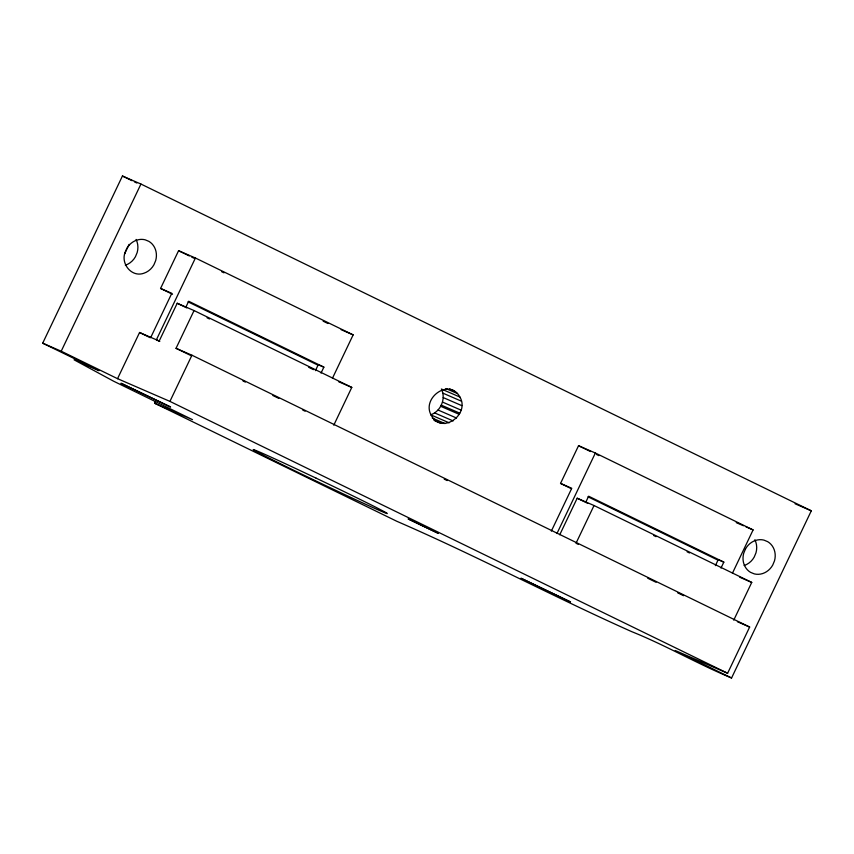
<?xml version="1.0" encoding="UTF-8"?>
<svg xmlns="http://www.w3.org/2000/svg" width="854" height="854" viewBox="0 0 854 854"><rect width="100%" height="100%" fill="white"/><g stroke="black" fill="none" stroke-linecap="round" stroke-linejoin="round"><path stroke-width="1.28" d="M449.183 422.826L430.672 414.798C440.845 411.414 446.204 398.615 441.39 389.018L459.9 397.046C470.244 414.425 441.731 435.028 431.377 415.503C421.033 398.113 449.535 377.521 459.9 397.046M154.627 403.227L192.502 419.656L113.635 381.215L74.052 359.801L99.032 370.647L42.7 343.18L122.432 176.009L140.942 184.048L811.3 510.82L731.568 677.991C697.633 663.974 665.832 645.336 631.746 631.661C552.698 596.455 476.244 555.676 396.854 521.303L154.627 403.227L155.759 400.836M42.7 343.18L61.21 351.207L140.942 184.048M124.535 253.969L129.125 244.351M61.21 351.207L117.542 378.674L139.565 332.494L159.207 341.013L177.216 303.255L194.05 310.557L351.784 387.417L333.786 425.185M172.529 294.278L160.573 288.449L178.582 250.702L195.417 258.004L353.14 334.885L332.484 378.183M150.795 337.362L171.803 293.317L160.573 288.449M195.417 258.004L156.399 339.796L159.783 341.451M185.841 307.194L188.681 301.248L323.869 367.145L321.029 373.102M191.574 355.883L176.041 348.315L194.05 310.557M117.542 378.674L169.925 401.391L191.947 355.221L749.652 627.049L727.619 673.251L675.236 650.524L731.568 677.991M315.414 370.668L318.254 364.711L323.869 367.145M571.305 488.659L560.544 483.417L578.542 445.713L595.366 453.015L753.089 529.928L732.444 573.183M551.342 531.103L571.764 488.285L560.544 483.417M556.957 533.526L595.366 453.015M559.754 534.764L577.187 498.213L594.021 505.525L751.744 582.428L733.746 620.153M585.801 502.163L588.641 496.217L723.829 562.124L720.989 568.07M594.021 505.525L576.023 543.251L578.404 544.414M715.385 565.636L718.214 559.69L723.829 562.124M795.106 503.796L811.3 510.82M341.12 329.665L353.14 334.885M449.61 388.944L454.243 390.951M445.905 388.549L457.466 393.566M442.842 393.128L461.352 401.156M736.255 522.627L743.471 525.754M745.873 526.801L753.089 529.928M443.226 397.58L461.736 405.607M442.511 402.085L461.021 410.112M441.24 405.127L459.751 413.155M440.749 406.323L459.26 414.361M438.059 410.016L456.559 418.044M434.622 412.909L453.132 420.937M432.273 418.065L444.998 423.584M433.907 420.157L440.856 423.168M434.643 420.542L438.113 422.047M338.568 381.674L351.784 387.417M739.724 577.208L751.744 582.428M176.041 348.315L191.947 355.221M737.418 621.744L749.652 627.049M444.229 479.147L447.197 480.567M122.432 176.009L132.028 180.685M134.42 181.859L136.821 183.023M178.582 250.702L189.332 255.944M191.723 257.107L194.114 258.271M221.602 271.668L223.983 272.832M323.164 321.179L327.936 323.506M578.542 445.713L590.488 451.531M596.466 454.445L598.857 455.62M188.061 301.846L318.296 365.331M588.032 496.814L718.267 560.309M177.216 303.255L186.77 307.91M207.084 317.805L209.476 318.969M308.668 367.295L313.45 369.633M577.187 498.213L587.947 503.454M653.662 535.501L656.053 536.664M687.118 551.812L689.509 552.976M242.963 380.927L245.354 382.09M272.842 395.487L278.81 398.391M302.711 410.037L305.102 411.201M647.706 578.201L656.075 582.289M677.585 592.772L683.552 595.686M139.565 332.494L150.357 337.757M169.925 401.391L727.619 673.251M754.861 539.739A17.592 15.81 -66.5 0 1 755.982 552.816L754.221 557.054A17.592 15.81 -66.5 0 1 744.154 565.519M136.064 239.43A17.592 15.81 -66.5 0 1 137.184 252.506L135.423 256.744A17.592 15.81 -66.5 0 1 125.357 265.21M124.93 252.848C120.862 264.164 131.9 277.614 143.856 273.248A17.592 15.81 -66.5 0 0 153.933 264.772L155.695 260.534A17.592 15.81 -66.5 0 0 148.916 241.372L145.105 239.793A17.592 15.81 -66.5 0 0 126.702 248.61L124.93 252.848M745.499 548.919L743.738 553.157A17.592 15.81 -66.5 0 0 750.506 572.329L754.328 573.899A17.592 15.81 -66.5 0 0 772.731 565.081L774.493 560.843A17.592 15.81 -66.5 0 0 767.714 541.682L763.903 540.102A17.592 15.81 -66.5 0 0 745.499 548.919M408.255 518.976L438.273 533.334L408.255 518.976M122.015 383.67L120.926 383.286L170.608 407.016L122.015 383.67M521.975 578.638L520.887 578.254L570.568 601.974L521.975 578.638M316.119 478.165L298.921 470.042A74.373 1.302 25.5 0 0 256.595 451.681L264.281 455.684A74.373 1.302 25.5 0 0 324.371 484.976L341.568 493.1A74.373 1.302 25.5 0 0 383.894 511.461L376.208 507.457A74.373 1.302 25.5 0 0 316.119 478.165"/></g></svg>
